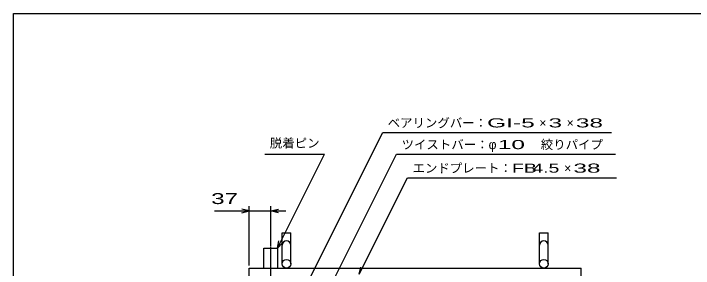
# Model space of a CAD drawing. Units: millimetres, scale not verified. Extents: x -1456 to 1389, y -1026 to 839.
# Drawn here: x -1379 to -285, y 428 to 839 of the extents above; entities that cross this region are included whole.
import ezdxf
from ezdxf.enums import TextEntityAlignment as Align

# ---------------------------------------------------------------- set-up
doc = ezdxf.new("R2010")
doc.units = ezdxf.units.MM
doc.header["$LTSCALE"] = 8
doc.linetypes.add('LONG_DASHED_DOTTED', pattern=[15.25, 12, -1.5, 0.25, -1.5])
for name, color, linetype, lineweight in [('0_2', 150, 'Continuous', 25), ('19', 6, 'Continuous', 25), ('22', 4, 'Continuous', 25)]:
    doc.layers.add(name, color=color, linetype=linetype, lineweight=lineweight)
doc.styles.add('ベクトル', font='')
doc.styles.get('ベクトル').set_extended_font_data('ベクトル')

msp = doc.modelspace()

# ---------------------------------------------------------------- linework, layer by layer
at = {"layer": '0_2'}
for p, q in [((-1379.2, -921.2), (-1379.2, 838.8)), ((-1379.2, 838.8), (1388.8, 838.8))]:
    msp.add_line(p, q, dxfattribs=at)
at = {"layer": '19'}
for p, q in [((-947, 435.5), (-947, 485.5)), ((-947, 485.5), (-933, 485.5)), ((-933, 435.5), (-933, 485.5)), ((-533, 435.5), (-533, 485.5)), ((-533, 485.5), (-519, 485.5)), ((-519, 435.5), (-519, 485.5)), ((-976.5, 428.5), (-976.5, 460.5)), ((-976.5, 460.5), (-954.5, 460.5)), ((-954.5, 460.5), (-954.5, 428.5)), ((-1000, 428.5), (-466, 428.5)), ((-1000, -191.5), (-1000, 428.5)), ((-466, -191.5), (-466, 428.5))]:
    msp.add_line(p, q, dxfattribs=at)
at = {"layer": '19', "linetype": 'LONG_DASHED_DOTTED'}
msp.add_line((-965.5, 463.5), (-965.5, 395.5), dxfattribs=at)
at = {"layer": '19'}
for centre in [(-940, 435.5), (-526, 435.5)]:
    msp.add_circle(centre, 7, dxfattribs=at)
for centre in [(-940, 465.5), (-526, 465.5)]:
    msp.add_arc(centre, 7, 0, 180, dxfattribs=at)
at = {"layer": '22'}
for p, q in [((-948, 321.5), (-785.2, 647)), ((-785.2, 647), (-417.2, 647)), ((-974.8, 612), (-878.8, 612)), ((-954.5, 460.5), (-878.8, 612)), ((-883, 371.5), (-762.8, 612)), ((-762.8, 612), (-410.8, 612)), ((-823, 418.5), (-745.2, 574)), ((-745.2, 574), (-409.2, 574)), ((-1000, 432.5), (-1000, 528.5)), ((-965, 464.5), (-965, 528.5)), ((-1056, 520.5), (-1000, 520.5)), ((-1000, 520.5), (-1012, 523.7)), ((-1012, 517.3), (-1000, 520.5)), ((-1000, 520.5), (-965, 520.5)), ((-965, 520.5), (-953, 523.7)), ((-953, 517.3), (-965, 520.5)), ((-965, 520.5), (-941, 520.5)), ((-954.5, 460.5), (-952.1, 472.2)), ((-954.5, 460.5), (-946.5, 469.3)), ((-823, 418.5), (-820.6, 430.2))]:
    msp.add_line(p, q, dxfattribs=at)

# ---------------------------------------------------------------- texts
at = {"layer": '22', "color": 2, "style": 'ベクトル'}
for s, height, p in [('ベアリングバー：', 14.66, (-777.2, 662.6)), ('×', 14.7, (-533.2, 662.6)), ('×', 14.7, (-489.2, 662.6)), ('脱着ピン', 14.66, (-966.8, 630)), ('ツイストバー：', 14.66, (-754.8, 627.6)), ('絞りパイプ', 14.66, (-530.8, 627.6)), ('φ', 14.7, (-614.8, 627.6)), ('エンドプレート：', 14.66, (-737.2, 589.6)), ('×', 14.7, (-493.2, 589.6))]:
    msp.add_text(s, height=height, dxfattribs=at).set_placement(p, align=Align.MIDDLE_LEFT)
for s, height, width, p in [('GI-', 14.66, 2, (-617.2, 662.6)), (' 5 ', 14.66, 2, (-573.2, 662.6)), (' 3 ', 14.66, 2, (-529.2, 662.6)), (' 38 ', 14.66, 2, (-485.2, 662.6)), (' 10 ', 14.66, 2, (-610.8, 627.6)), ('FB', 14.66, 1.6, (-577.2, 589.6)), (' 4.5 ', 14.66, 1.6, (-553.2, 589.6)), (' 38 ', 14.66, 2, (-489.2, 589.6)), (' 37 ', 17.6, 1.65, (-1072, 540.5))]:
    msp.add_text(s, height=height, dxfattribs=dict(at, width=width)).set_placement(p, align=Align.MIDDLE_LEFT)

doc.saveas('drawing.dxf')
